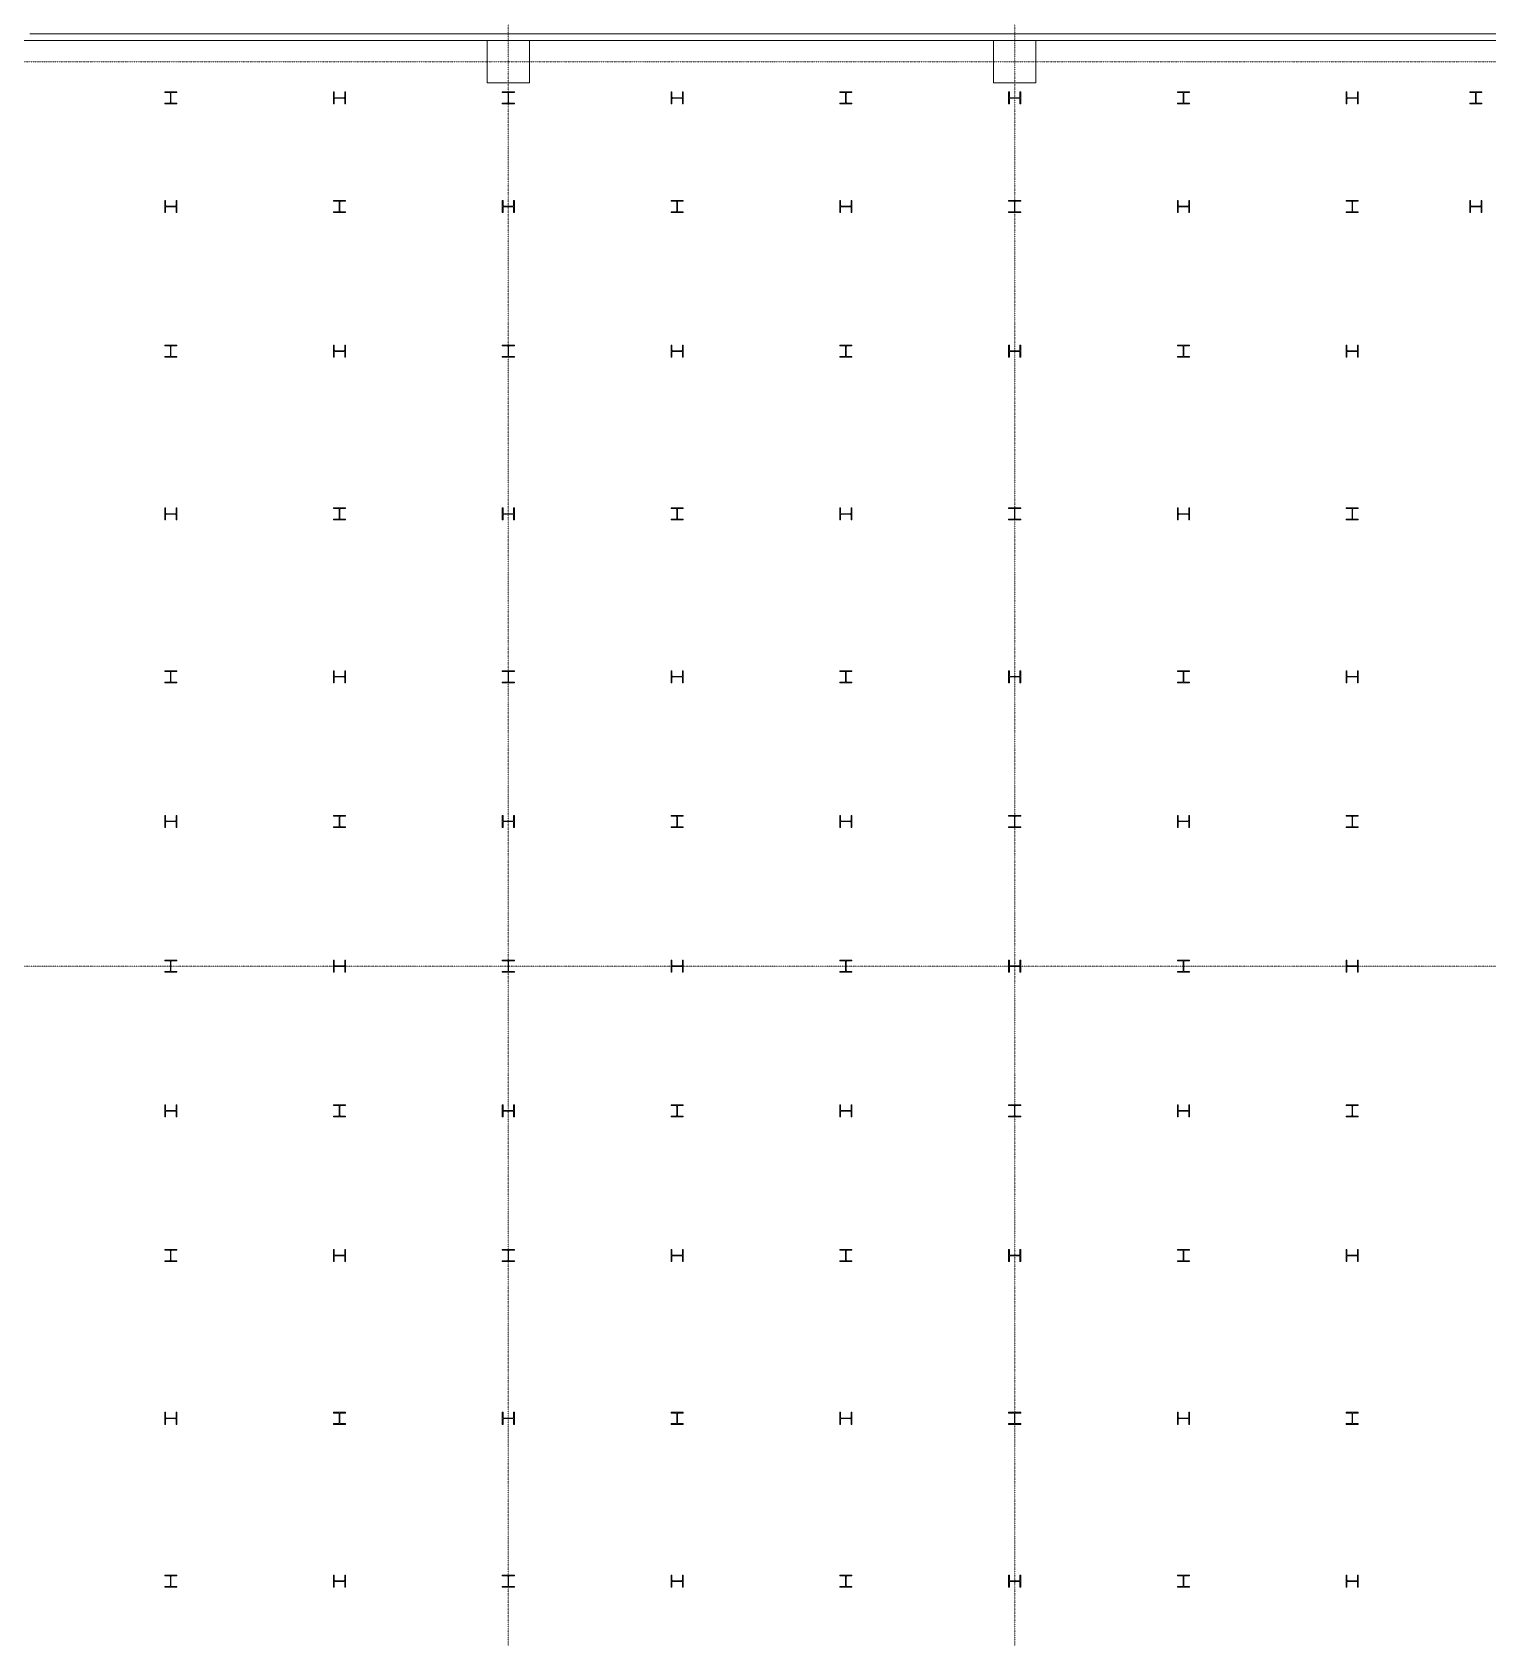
# Model space of a CAD drawing. Extents: x -32000 to 290600, y -111057 to 131250.
# Drawn here: x 151700 to 175850, y 63858 to 90491 of the extents above; entities that cross this region are included whole.
import ezdxf

# ---------------------------------------------------------------- set-up
doc = ezdxf.new("R2010")
doc.units = 0
doc.header["$LTSCALE"] = 5
doc.linetypes.add('H12PL2$0$JJP_三點線', pattern=[0.9, 0.3, -0.15, 0, -0.15, 0, -0.15, 0, -0.15])
for name, color, linetype in [('H12PL2$0$A-WALL-EX', 252, 'Continuous'), ('H12PL2$0$S-COL', 252, 'Continuous'), ('H12PL2$0$S-GRID', 252, 'Continuous')]:
    doc.layers.add(name, color=color, linetype=linetype)

# ---------------------------------------------------------------- blocks, each defined once
blk = doc.blocks.new('H12PL2')
at = {"layer": 'H12PL2$0$A-WALL-EX', "lineweight": 0}
for p, q in [((151665, 90465), (151700, 90465)), ((151700, 90465), (237400, 90465))]:
    blk.add_line(p, q, dxfattribs=at)
at = {"layer": 'H12PL2$0$A-WALL-EX', "lineweight": 0, "flags": 128}
blk.add_lwpolyline([(151550, 90350), (237400, 90350)], dxfattribs=at)
at = {"layer": 'H12PL2$0$S-COL', "lineweight": 0, "flags": 128}
for points in [[(159250, 90350), (159250, 89650), (159950, 89650), (159950, 90350)], [(167650, 90350), (167650, 89650), (168350, 89650), (168350, 90350)]]:
    blk.add_lwpolyline(points, dxfattribs=at)
for points in [[(153900, 89300), (153900, 89312), (153983, 89312, 0.41421356), (153996, 89325), (153996, 89475, 0.41421356), (153983, 89488), (153900, 89488), (153900, 89500), (154100, 89500), (154100, 89488), (154017, 89488, 0.41421356), (154004, 89475), (154004, 89325, 0.41421356), (154017, 89312), (154100, 89312), (154100, 89300)], [(156700, 89500), (156712, 89500), (156712, 89417, 0.41421356), (156725, 89404), (156875, 89404, 0.41421356), (156888, 89417), (156888, 89500), (156900, 89500), (156900, 89300), (156888, 89300), (156888, 89383, 0.41421356), (156875, 89396), (156725, 89396, 0.41421356), (156712, 89383), (156712, 89300), (156700, 89300)], [(159500, 89300), (159500, 89312), (159583, 89312, 0.41421356), (159596, 89325), (159596, 89475, 0.41421356), (159583, 89488), (159500, 89488), (159500, 89500), (159700, 89500), (159700, 89488), (159617, 89488, 0.41421356), (159604, 89475), (159604, 89325, 0.41421356), (159617, 89312), (159700, 89312), (159700, 89300)], [(162300, 89500), (162312, 89500), (162312, 89417, 0.41421356), (162325, 89404), (162475, 89404, 0.41421356), (162488, 89417), (162488, 89500), (162500, 89500), (162500, 89300), (162488, 89300), (162488, 89383, 0.41421356), (162475, 89396), (162325, 89396, 0.41421356), (162312, 89383), (162312, 89300), (162300, 89300)], [(165100, 89300), (165100, 89312), (165183, 89312, 0.41421356), (165196, 89325), (165196, 89475, 0.41421356), (165183, 89488), (165100, 89488), (165100, 89500), (165300, 89500), (165300, 89488), (165217, 89488, 0.41421356), (165204, 89475), (165204, 89325, 0.41421356), (165217, 89312), (165300, 89312), (165300, 89300)], [(167900, 89500), (167912, 89500), (167912, 89417, 0.41421356), (167925, 89404), (168075, 89404, 0.41421356), (168088, 89417), (168088, 89500), (168100, 89500), (168100, 89300), (168088, 89300), (168088, 89383, 0.41421356), (168075, 89396), (167925, 89396, 0.41421356), (167912, 89383), (167912, 89300), (167900, 89300)], [(170700, 89300), (170700, 89312), (170783, 89312, 0.41421356), (170796, 89325), (170796, 89475, 0.41421356), (170783, 89488), (170700, 89488), (170700, 89500), (170900, 89500), (170900, 89488), (170817, 89488, 0.41421356), (170804, 89475), (170804, 89325, 0.41421356), (170817, 89312), (170900, 89312), (170900, 89300)], [(173500, 89500), (173512, 89500), (173512, 89417, 0.41421356), (173525, 89404), (173675, 89404, 0.41421356), (173688, 89417), (173688, 89500), (173700, 89500), (173700, 89300), (173688, 89300), (173688, 89383, 0.41421356), (173675, 89396), (173525, 89396, 0.41421356), (173512, 89383), (173512, 89300), (173500, 89300)], [(175550, 89300), (175550, 89312), (175633, 89312, 0.41421356), (175646, 89325), (175646, 89475, 0.41421356), (175633, 89488), (175550, 89488), (175550, 89500), (175750, 89500), (175750, 89488), (175667, 89488, 0.41421356), (175654, 89475), (175654, 89325, 0.41421356), (175667, 89312), (175750, 89312), (175750, 89300)], [(153900, 87700), (153912, 87700), (153912, 87617, 0.41421356), (153925, 87604), (154075, 87604, 0.41421356), (154088, 87617), (154088, 87700), (154100, 87700), (154100, 87500), (154088, 87500), (154088, 87583, 0.41421356), (154075, 87596), (153925, 87596, 0.41421356), (153912, 87583), (153912, 87500), (153900, 87500)], [(156700, 87500), (156700, 87512), (156783, 87512, 0.41421356), (156796, 87525), (156796, 87675, 0.41421356), (156783, 87688), (156700, 87688), (156700, 87700), (156900, 87700), (156900, 87688), (156817, 87688, 0.41421356), (156804, 87675), (156804, 87525, 0.41421356), (156817, 87512), (156900, 87512), (156900, 87500)], [(159500, 87700), (159512, 87700), (159512, 87617, 0.41421356), (159525, 87604), (159675, 87604, 0.41421356), (159688, 87617), (159688, 87700), (159700, 87700), (159700, 87500), (159688, 87500), (159688, 87583, 0.41421356), (159675, 87596), (159525, 87596, 0.41421356), (159512, 87583), (159512, 87500), (159500, 87500)], [(162300, 87500), (162300, 87512), (162383, 87512, 0.41421356), (162396, 87525), (162396, 87675, 0.41421356), (162383, 87688), (162300, 87688), (162300, 87700), (162500, 87700), (162500, 87688), (162417, 87688, 0.41421356), (162404, 87675), (162404, 87525, 0.41421356), (162417, 87512), (162500, 87512), (162500, 87500)], [(165100, 87700), (165112, 87700), (165112, 87617, 0.41421356), (165125, 87604), (165275, 87604, 0.41421356), (165288, 87617), (165288, 87700), (165300, 87700), (165300, 87500), (165288, 87500), (165288, 87583, 0.41421356), (165275, 87596), (165125, 87596, 0.41421356), (165112, 87583), (165112, 87500), (165100, 87500)], [(167900, 87500), (167900, 87512), (167983, 87512, 0.41421356), (167996, 87525), (167996, 87675, 0.41421356), (167983, 87688), (167900, 87688), (167900, 87700), (168100, 87700), (168100, 87688), (168017, 87688, 0.41421356), (168004, 87675), (168004, 87525, 0.41421356), (168017, 87512), (168100, 87512), (168100, 87500)], [(170700, 87700), (170712, 87700), (170712, 87617, 0.41421356), (170725, 87604), (170875, 87604, 0.41421356), (170888, 87617), (170888, 87700), (170900, 87700), (170900, 87500), (170888, 87500), (170888, 87583, 0.41421356), (170875, 87596), (170725, 87596, 0.41421356), (170712, 87583), (170712, 87500), (170700, 87500)], [(173500, 87500), (173500, 87512), (173583, 87512, 0.41421356), (173596, 87525), (173596, 87675, 0.41421356), (173583, 87688), (173500, 87688), (173500, 87700), (173700, 87700), (173700, 87688), (173617, 87688, 0.41421356), (173604, 87675), (173604, 87525, 0.41421356), (173617, 87512), (173700, 87512), (173700, 87500)], [(175550, 87700), (175562, 87700), (175562, 87617, 0.41421356), (175575, 87604), (175725, 87604, 0.41421356), (175738, 87617), (175738, 87700), (175750, 87700), (175750, 87500), (175738, 87500), (175738, 87583, 0.41421356), (175725, 87596), (175575, 87596, 0.41421356), (175562, 87583), (175562, 87500), (175550, 87500)], [(153900, 85100), (153900, 85112), (153983, 85112, 0.41421356), (153996, 85125), (153996, 85275, 0.41421356), (153983, 85288), (153900, 85288), (153900, 85300), (154100, 85300), (154100, 85288), (154017, 85288, 0.41421356), (154004, 85275), (154004, 85125, 0.41421356), (154017, 85112), (154100, 85112), (154100, 85100)], [(156700, 85300), (156712, 85300), (156712, 85217, 0.41421356), (156725, 85204), (156875, 85204, 0.41421356), (156888, 85217), (156888, 85300), (156900, 85300), (156900, 85100), (156888, 85100), (156888, 85183, 0.41421356), (156875, 85196), (156725, 85196, 0.41421356), (156712, 85183), (156712, 85100), (156700, 85100)], [(159500, 85100), (159500, 85112), (159583, 85112, 0.41421356), (159596, 85125), (159596, 85275, 0.41421356), (159583, 85288), (159500, 85288), (159500, 85300), (159700, 85300), (159700, 85288), (159617, 85288, 0.41421356), (159604, 85275), (159604, 85125, 0.41421356), (159617, 85112), (159700, 85112), (159700, 85100)], [(162300, 85300), (162312, 85300), (162312, 85217, 0.41421356), (162325, 85204), (162475, 85204, 0.41421356), (162488, 85217), (162488, 85300), (162500, 85300), (162500, 85100), (162488, 85100), (162488, 85183, 0.41421356), (162475, 85196), (162325, 85196, 0.41421356), (162312, 85183), (162312, 85100), (162300, 85100)], [(165100, 85100), (165100, 85112), (165183, 85112, 0.41421356), (165196, 85125), (165196, 85275, 0.41421356), (165183, 85288), (165100, 85288), (165100, 85300), (165300, 85300), (165300, 85288), (165217, 85288, 0.41421356), (165204, 85275), (165204, 85125, 0.41421356), (165217, 85112), (165300, 85112), (165300, 85100)], [(167900, 85300), (167912, 85300), (167912, 85217, 0.41421356), (167925, 85204), (168075, 85204, 0.41421356), (168088, 85217), (168088, 85300), (168100, 85300), (168100, 85100), (168088, 85100), (168088, 85183, 0.41421356), (168075, 85196), (167925, 85196, 0.41421356), (167912, 85183), (167912, 85100), (167900, 85100)], [(170700, 85100), (170700, 85112), (170783, 85112, 0.41421356), (170796, 85125), (170796, 85275, 0.41421356), (170783, 85288), (170700, 85288), (170700, 85300), (170900, 85300), (170900, 85288), (170817, 85288, 0.41421356), (170804, 85275), (170804, 85125, 0.41421356), (170817, 85112), (170900, 85112), (170900, 85100)], [(173500, 85300), (173512, 85300), (173512, 85217, 0.41421356), (173525, 85204), (173675, 85204, 0.41421356), (173688, 85217), (173688, 85300), (173700, 85300), (173700, 85100), (173688, 85100), (173688, 85183, 0.41421356), (173675, 85196), (173525, 85196, 0.41421356), (173512, 85183), (173512, 85100), (173500, 85100)], [(153900, 82600), (153912, 82600), (153912, 82517, 0.41421356), (153925, 82504), (154075, 82504, 0.41421356), (154088, 82517), (154088, 82600), (154100, 82600), (154100, 82400), (154088, 82400), (154088, 82483, 0.41421356), (154075, 82496), (153925, 82496, 0.41421356), (153912, 82483), (153912, 82400), (153900, 82400)], [(156700, 82400), (156700, 82412), (156783, 82412, 0.41421356), (156796, 82425), (156796, 82575, 0.41421356), (156783, 82588), (156700, 82588), (156700, 82600), (156900, 82600), (156900, 82588), (156817, 82588, 0.41421356), (156804, 82575), (156804, 82425, 0.41421356), (156817, 82412), (156900, 82412), (156900, 82400)], [(159500, 82600), (159512, 82600), (159512, 82517, 0.41421356), (159525, 82504), (159675, 82504, 0.41421356), (159688, 82517), (159688, 82600), (159700, 82600), (159700, 82400), (159688, 82400), (159688, 82483, 0.41421356), (159675, 82496), (159525, 82496, 0.41421356), (159512, 82483), (159512, 82400), (159500, 82400)], [(162300, 82400), (162300, 82412), (162383, 82412, 0.41421356), (162396, 82425), (162396, 82575, 0.41421356), (162383, 82588), (162300, 82588), (162300, 82600), (162500, 82600), (162500, 82588), (162417, 82588, 0.41421356), (162404, 82575), (162404, 82425, 0.41421356), (162417, 82412), (162500, 82412), (162500, 82400)], [(165100, 82600), (165112, 82600), (165112, 82517, 0.41421356), (165125, 82504), (165275, 82504, 0.41421356), (165288, 82517), (165288, 82600), (165300, 82600), (165300, 82400), (165288, 82400), (165288, 82483, 0.41421356), (165275, 82496), (165125, 82496, 0.41421356), (165112, 82483), (165112, 82400), (165100, 82400)], [(167900, 82400), (167900, 82412), (167983, 82412, 0.41421356), (167996, 82425), (167996, 82575, 0.41421356), (167983, 82588), (167900, 82588), (167900, 82600), (168100, 82600), (168100, 82588), (168017, 82588, 0.41421356), (168004, 82575), (168004, 82425, 0.41421356), (168017, 82412), (168100, 82412), (168100, 82400)], [(170700, 82600), (170712, 82600), (170712, 82517, 0.41421356), (170725, 82504), (170875, 82504, 0.41421356), (170888, 82517), (170888, 82600), (170900, 82600), (170900, 82400), (170888, 82400), (170888, 82483, 0.41421356), (170875, 82496), (170725, 82496, 0.41421356), (170712, 82483), (170712, 82400), (170700, 82400)], [(173500, 82400), (173500, 82412), (173583, 82412, 0.41421356), (173596, 82425), (173596, 82575, 0.41421356), (173583, 82588), (173500, 82588), (173500, 82600), (173700, 82600), (173700, 82588), (173617, 82588, 0.41421356), (173604, 82575), (173604, 82425, 0.41421356), (173617, 82412), (173700, 82412), (173700, 82400)], [(153900, 79700), (153900, 79712), (153983, 79712, 0.41421356), (153996, 79725), (153996, 79875, 0.41421356), (153983, 79888), (153900, 79888), (153900, 79900), (154100, 79900), (154100, 79888), (154017, 79888, 0.41421356), (154004, 79875), (154004, 79725, 0.41421356), (154017, 79712), (154100, 79712), (154100, 79700)], [(156700, 79900), (156712, 79900), (156712, 79817, 0.41421356), (156725, 79804), (156875, 79804, 0.41421356), (156888, 79817), (156888, 79900), (156900, 79900), (156900, 79700), (156888, 79700), (156888, 79783, 0.41421356), (156875, 79796), (156725, 79796, 0.41421356), (156712, 79783), (156712, 79700), (156700, 79700)], [(159500, 79700), (159500, 79712), (159583, 79712, 0.41421356), (159596, 79725), (159596, 79875, 0.41421356), (159583, 79888), (159500, 79888), (159500, 79900), (159700, 79900), (159700, 79888), (159617, 79888, 0.41421356), (159604, 79875), (159604, 79725, 0.41421356), (159617, 79712), (159700, 79712), (159700, 79700)], [(162300, 79900), (162312, 79900), (162312, 79817, 0.41421356), (162325, 79804), (162475, 79804, 0.41421356), (162488, 79817), (162488, 79900), (162500, 79900), (162500, 79700), (162488, 79700), (162488, 79783, 0.41421356), (162475, 79796), (162325, 79796, 0.41421356), (162312, 79783), (162312, 79700), (162300, 79700)], [(165100, 79700), (165100, 79712), (165183, 79712, 0.41421356), (165196, 79725), (165196, 79875, 0.41421356), (165183, 79888), (165100, 79888), (165100, 79900), (165300, 79900), (165300, 79888), (165217, 79888, 0.41421356), (165204, 79875), (165204, 79725, 0.41421356), (165217, 79712), (165300, 79712), (165300, 79700)], [(167900, 79900), (167912, 79900), (167912, 79817, 0.41421356), (167925, 79804), (168075, 79804, 0.41421356), (168088, 79817), (168088, 79900), (168100, 79900), (168100, 79700), (168088, 79700), (168088, 79783, 0.41421356), (168075, 79796), (167925, 79796, 0.41421356), (167912, 79783), (167912, 79700), (167900, 79700)], [(170700, 79700), (170700, 79712), (170783, 79712, 0.41421356), (170796, 79725), (170796, 79875, 0.41421356), (170783, 79888), (170700, 79888), (170700, 79900), (170900, 79900), (170900, 79888), (170817, 79888, 0.41421356), (170804, 79875), (170804, 79725, 0.41421356), (170817, 79712), (170900, 79712), (170900, 79700)], [(173500, 79900), (173512, 79900), (173512, 79817, 0.41421356), (173525, 79804), (173675, 79804, 0.41421356), (173688, 79817), (173688, 79900), (173700, 79900), (173700, 79700), (173688, 79700), (173688, 79783, 0.41421356), (173675, 79796), (173525, 79796, 0.41421356), (173512, 79783), (173512, 79700), (173500, 79700)], [(153900, 77500), (153912, 77500), (153912, 77417, 0.41421356), (153925, 77404), (154075, 77404, 0.41421356), (154088, 77417), (154088, 77500), (154100, 77500), (154100, 77300), (154088, 77300), (154088, 77383, 0.41421356), (154075, 77396), (153925, 77396, 0.41421356), (153912, 77383), (153912, 77300), (153900, 77300)], [(156700, 77300), (156700, 77312), (156783, 77312, 0.41421356), (156796, 77325), (156796, 77475, 0.41421356), (156783, 77488), (156700, 77488), (156700, 77500), (156900, 77500), (156900, 77488), (156817, 77488, 0.41421356), (156804, 77475), (156804, 77325, 0.41421356), (156817, 77312), (156900, 77312), (156900, 77300)], [(159500, 77500), (159512, 77500), (159512, 77417, 0.41421356), (159525, 77404), (159675, 77404, 0.41421356), (159688, 77417), (159688, 77500), (159700, 77500), (159700, 77300), (159688, 77300), (159688, 77383, 0.41421356), (159675, 77396), (159525, 77396, 0.41421356), (159512, 77383), (159512, 77300), (159500, 77300)], [(162300, 77300), (162300, 77312), (162383, 77312, 0.41421356), (162396, 77325), (162396, 77475, 0.41421356), (162383, 77488), (162300, 77488), (162300, 77500), (162500, 77500), (162500, 77488), (162417, 77488, 0.41421356), (162404, 77475), (162404, 77325, 0.41421356), (162417, 77312), (162500, 77312), (162500, 77300)], [(165100, 77500), (165112, 77500), (165112, 77417, 0.41421356), (165125, 77404), (165275, 77404, 0.41421356), (165288, 77417), (165288, 77500), (165300, 77500), (165300, 77300), (165288, 77300), (165288, 77383, 0.41421356), (165275, 77396), (165125, 77396, 0.41421356), (165112, 77383), (165112, 77300), (165100, 77300)], [(167900, 77300), (167900, 77312), (167983, 77312, 0.41421356), (167996, 77325), (167996, 77475, 0.41421356), (167983, 77488), (167900, 77488), (167900, 77500), (168100, 77500), (168100, 77488), (168017, 77488, 0.41421356), (168004, 77475), (168004, 77325, 0.41421356), (168017, 77312), (168100, 77312), (168100, 77300)], [(170700, 77500), (170712, 77500), (170712, 77417, 0.41421356), (170725, 77404), (170875, 77404, 0.41421356), (170888, 77417), (170888, 77500), (170900, 77500), (170900, 77300), (170888, 77300), (170888, 77383, 0.41421356), (170875, 77396), (170725, 77396, 0.41421356), (170712, 77383), (170712, 77300), (170700, 77300)], [(173500, 77300), (173500, 77312), (173583, 77312, 0.41421356), (173596, 77325), (173596, 77475, 0.41421356), (173583, 77488), (173500, 77488), (173500, 77500), (173700, 77500), (173700, 77488), (173617, 77488, 0.41421356), (173604, 77475), (173604, 77325, 0.41421356), (173617, 77312), (173700, 77312), (173700, 77300)], [(153900, 74900), (153900, 74912), (153983, 74912, 0.41421356), (153996, 74925), (153996, 75075, 0.41421356), (153983, 75088), (153900, 75088), (153900, 75100), (154100, 75100), (154100, 75088), (154017, 75088, 0.41421356), (154004, 75075), (154004, 74925, 0.41421356), (154017, 74912), (154100, 74912), (154100, 74900)], [(156700, 75100), (156712, 75100), (156712, 75017, 0.41421356), (156725, 75004), (156875, 75004, 0.41421356), (156888, 75017), (156888, 75100), (156900, 75100), (156900, 74900), (156888, 74900), (156888, 74983, 0.41421356), (156875, 74996), (156725, 74996, 0.41421356), (156712, 74983), (156712, 74900), (156700, 74900)], [(159500, 74900), (159500, 74912), (159583, 74912, 0.41421356), (159596, 74925), (159596, 75075, 0.41421356), (159583, 75088), (159500, 75088), (159500, 75100), (159700, 75100), (159700, 75088), (159617, 75088, 0.41421356), (159604, 75075), (159604, 74925, 0.41421356), (159617, 74912), (159700, 74912), (159700, 74900)], [(162300, 75100), (162312, 75100), (162312, 75017, 0.41421356), (162325, 75004), (162475, 75004, 0.41421356), (162488, 75017), (162488, 75100), (162500, 75100), (162500, 74900), (162488, 74900), (162488, 74983, 0.41421356), (162475, 74996), (162325, 74996, 0.41421356), (162312, 74983), (162312, 74900), (162300, 74900)], [(165100, 74900), (165100, 74912), (165183, 74912, 0.41421356), (165196, 74925), (165196, 75075, 0.41421356), (165183, 75088), (165100, 75088), (165100, 75100), (165300, 75100), (165300, 75088), (165217, 75088, 0.41421356), (165204, 75075), (165204, 74925, 0.41421356), (165217, 74912), (165300, 74912), (165300, 74900)], [(167900, 75100), (167912, 75100), (167912, 75017, 0.41421356), (167925, 75004), (168075, 75004, 0.41421356), (168088, 75017), (168088, 75100), (168100, 75100), (168100, 74900), (168088, 74900), (168088, 74983, 0.41421356), (168075, 74996), (167925, 74996, 0.41421356), (167912, 74983), (167912, 74900), (167900, 74900)], [(170700, 74900), (170700, 74912), (170783, 74912, 0.41421356), (170796, 74925), (170796, 75075, 0.41421356), (170783, 75088), (170700, 75088), (170700, 75100), (170900, 75100), (170900, 75088), (170817, 75088, 0.41421356), (170804, 75075), (170804, 74925, 0.41421356), (170817, 74912), (170900, 74912), (170900, 74900)], [(173500, 75100), (173512, 75100), (173512, 75017, 0.41421356), (173525, 75004), (173675, 75004, 0.41421356), (173688, 75017), (173688, 75100), (173700, 75100), (173700, 74900), (173688, 74900), (173688, 74983, 0.41421356), (173675, 74996), (173525, 74996, 0.41421356), (173512, 74983), (173512, 74900), (173500, 74900)], [(153900, 72700), (153912, 72700), (153912, 72617, 0.41421356), (153925, 72604), (154075, 72604, 0.41421356), (154088, 72617), (154088, 72700), (154100, 72700), (154100, 72500), (154088, 72500), (154088, 72583, 0.41421356), (154075, 72596), (153925, 72596, 0.41421356), (153912, 72583), (153912, 72500), (153900, 72500)], [(156700, 72500), (156700, 72512), (156783, 72512, 0.41421356), (156796, 72525), (156796, 72675, 0.41421356), (156783, 72688), (156700, 72688), (156700, 72700), (156900, 72700), (156900, 72688), (156817, 72688, 0.41421356), (156804, 72675), (156804, 72525, 0.41421356), (156817, 72512), (156900, 72512), (156900, 72500)], [(159500, 72700), (159512, 72700), (159512, 72617, 0.41421356), (159525, 72604), (159675, 72604, 0.41421356), (159688, 72617), (159688, 72700), (159700, 72700), (159700, 72500), (159688, 72500), (159688, 72583, 0.41421356), (159675, 72596), (159525, 72596, 0.41421356), (159512, 72583), (159512, 72500), (159500, 72500)], [(162300, 72500), (162300, 72512), (162383, 72512, 0.41421356), (162396, 72525), (162396, 72675, 0.41421356), (162383, 72688), (162300, 72688), (162300, 72700), (162500, 72700), (162500, 72688), (162417, 72688, 0.41421356), (162404, 72675), (162404, 72525, 0.41421356), (162417, 72512), (162500, 72512), (162500, 72500)], [(165100, 72700), (165112, 72700), (165112, 72617, 0.41421356), (165125, 72604), (165275, 72604, 0.41421356), (165288, 72617), (165288, 72700), (165300, 72700), (165300, 72500), (165288, 72500), (165288, 72583, 0.41421356), (165275, 72596), (165125, 72596, 0.41421356), (165112, 72583), (165112, 72500), (165100, 72500)], [(167900, 72500), (167900, 72512), (167983, 72512, 0.41421356), (167996, 72525), (167996, 72675, 0.41421356), (167983, 72688), (167900, 72688), (167900, 72700), (168100, 72700), (168100, 72688), (168017, 72688, 0.41421356), (168004, 72675), (168004, 72525, 0.41421356), (168017, 72512), (168100, 72512), (168100, 72500)], [(170700, 72700), (170712, 72700), (170712, 72617, 0.41421356), (170725, 72604), (170875, 72604, 0.41421356), (170888, 72617), (170888, 72700), (170900, 72700), (170900, 72500), (170888, 72500), (170888, 72583, 0.41421356), (170875, 72596), (170725, 72596, 0.41421356), (170712, 72583), (170712, 72500), (170700, 72500)], [(173500, 72500), (173500, 72512), (173583, 72512, 0.41421356), (173596, 72525), (173596, 72675, 0.41421356), (173583, 72688), (173500, 72688), (173500, 72700), (173700, 72700), (173700, 72688), (173617, 72688, 0.41421356), (173604, 72675), (173604, 72525, 0.41421356), (173617, 72512), (173700, 72512), (173700, 72500)], [(153900, 70100), (153900, 70112), (153983, 70112, 0.41421356), (153996, 70125), (153996, 70275, 0.41421356), (153983, 70288), (153900, 70288), (153900, 70300), (154100, 70300), (154100, 70288), (154017, 70288, 0.41421356), (154004, 70275), (154004, 70125, 0.41421356), (154017, 70112), (154100, 70112), (154100, 70100)], [(156700, 70300), (156712, 70300), (156712, 70217, 0.41421356), (156725, 70204), (156875, 70204, 0.41421356), (156888, 70217), (156888, 70300), (156900, 70300), (156900, 70100), (156888, 70100), (156888, 70183, 0.41421356), (156875, 70196), (156725, 70196, 0.41421356), (156712, 70183), (156712, 70100), (156700, 70100)], [(159500, 70100), (159500, 70112), (159583, 70112, 0.41421356), (159596, 70125), (159596, 70275, 0.41421356), (159583, 70288), (159500, 70288), (159500, 70300), (159700, 70300), (159700, 70288), (159617, 70288, 0.41421356), (159604, 70275), (159604, 70125, 0.41421356), (159617, 70112), (159700, 70112), (159700, 70100)], [(162300, 70300), (162312, 70300), (162312, 70217, 0.41421356), (162325, 70204), (162475, 70204, 0.41421356), (162488, 70217), (162488, 70300), (162500, 70300), (162500, 70100), (162488, 70100), (162488, 70183, 0.41421356), (162475, 70196), (162325, 70196, 0.41421356), (162312, 70183), (162312, 70100), (162300, 70100)], [(165100, 70100), (165100, 70112), (165183, 70112, 0.41421356), (165196, 70125), (165196, 70275, 0.41421356), (165183, 70288), (165100, 70288), (165100, 70300), (165300, 70300), (165300, 70288), (165217, 70288, 0.41421356), (165204, 70275), (165204, 70125, 0.41421356), (165217, 70112), (165300, 70112), (165300, 70100)], [(167900, 70300), (167912, 70300), (167912, 70217, 0.41421356), (167925, 70204), (168075, 70204, 0.41421356), (168088, 70217), (168088, 70300), (168100, 70300), (168100, 70100), (168088, 70100), (168088, 70183, 0.41421356), (168075, 70196), (167925, 70196, 0.41421356), (167912, 70183), (167912, 70100), (167900, 70100)], [(170700, 70100), (170700, 70112), (170783, 70112, 0.41421356), (170796, 70125), (170796, 70275, 0.41421356), (170783, 70288), (170700, 70288), (170700, 70300), (170900, 70300), (170900, 70288), (170817, 70288, 0.41421356), (170804, 70275), (170804, 70125, 0.41421356), (170817, 70112), (170900, 70112), (170900, 70100)], [(173500, 70300), (173512, 70300), (173512, 70217, 0.41421356), (173525, 70204), (173675, 70204, 0.41421356), (173688, 70217), (173688, 70300), (173700, 70300), (173700, 70100), (173688, 70100), (173688, 70183, 0.41421356), (173675, 70196), (173525, 70196, 0.41421356), (173512, 70183), (173512, 70100), (173500, 70100)], [(153900, 67600), (153912, 67600), (153912, 67517, 0.41421356), (153925, 67504), (154075, 67504, 0.41421356), (154088, 67517), (154088, 67600), (154100, 67600), (154100, 67400), (154088, 67400), (154088, 67483, 0.41421356), (154075, 67496), (153925, 67496, 0.41421356), (153912, 67483), (153912, 67400), (153900, 67400)], [(156700, 67400), (156700, 67412), (156783, 67412, 0.41421356), (156796, 67425), (156796, 67575, 0.41421356), (156783, 67588), (156700, 67588), (156700, 67600), (156900, 67600), (156900, 67588), (156817, 67588, 0.41421356), (156804, 67575), (156804, 67425, 0.41421356), (156817, 67412), (156900, 67412), (156900, 67400)], [(159500, 67600), (159512, 67600), (159512, 67517, 0.41421356), (159525, 67504), (159675, 67504, 0.41421356), (159688, 67517), (159688, 67600), (159700, 67600), (159700, 67400), (159688, 67400), (159688, 67483, 0.41421356), (159675, 67496), (159525, 67496, 0.41421356), (159512, 67483), (159512, 67400), (159500, 67400)], [(162300, 67400), (162300, 67412), (162383, 67412, 0.41421356), (162396, 67425), (162396, 67575, 0.41421356), (162383, 67588), (162300, 67588), (162300, 67600), (162500, 67600), (162500, 67588), (162417, 67588, 0.41421356), (162404, 67575), (162404, 67425, 0.41421356), (162417, 67412), (162500, 67412), (162500, 67400)], [(165100, 67600), (165112, 67600), (165112, 67517, 0.41421356), (165125, 67504), (165275, 67504, 0.41421356), (165288, 67517), (165288, 67600), (165300, 67600), (165300, 67400), (165288, 67400), (165288, 67483, 0.41421356), (165275, 67496), (165125, 67496, 0.41421356), (165112, 67483), (165112, 67400), (165100, 67400)], [(167900, 67400), (167900, 67412), (167983, 67412, 0.41421356), (167996, 67425), (167996, 67575, 0.41421356), (167983, 67588), (167900, 67588), (167900, 67600), (168100, 67600), (168100, 67588), (168017, 67588, 0.41421356), (168004, 67575), (168004, 67425, 0.41421356), (168017, 67412), (168100, 67412), (168100, 67400)], [(170700, 67600), (170712, 67600), (170712, 67517, 0.41421356), (170725, 67504), (170875, 67504, 0.41421356), (170888, 67517), (170888, 67600), (170900, 67600), (170900, 67400), (170888, 67400), (170888, 67483, 0.41421356), (170875, 67496), (170725, 67496, 0.41421356), (170712, 67483), (170712, 67400), (170700, 67400)], [(173500, 67400), (173500, 67412), (173583, 67412, 0.41421356), (173596, 67425), (173596, 67575, 0.41421356), (173583, 67588), (173500, 67588), (173500, 67600), (173700, 67600), (173700, 67588), (173617, 67588, 0.41421356), (173604, 67575), (173604, 67425, 0.41421356), (173617, 67412), (173700, 67412), (173700, 67400)], [(153900, 64700), (153900, 64712), (153983, 64712, 0.41421356), (153996, 64725), (153996, 64875, 0.41421356), (153983, 64888), (153900, 64888), (153900, 64900), (154100, 64900), (154100, 64888), (154017, 64888, 0.41421356), (154004, 64875), (154004, 64725, 0.41421356), (154017, 64712), (154100, 64712), (154100, 64700)], [(156700, 64900), (156712, 64900), (156712, 64817, 0.41421356), (156725, 64804), (156875, 64804, 0.41421356), (156888, 64817), (156888, 64900), (156900, 64900), (156900, 64700), (156888, 64700), (156888, 64783, 0.41421356), (156875, 64796), (156725, 64796, 0.41421356), (156712, 64783), (156712, 64700), (156700, 64700)], [(159500, 64700), (159500, 64712), (159583, 64712, 0.41421356), (159596, 64725), (159596, 64875, 0.41421356), (159583, 64888), (159500, 64888), (159500, 64900), (159700, 64900), (159700, 64888), (159617, 64888, 0.41421356), (159604, 64875), (159604, 64725, 0.41421356), (159617, 64712), (159700, 64712), (159700, 64700)], [(162300, 64900), (162312, 64900), (162312, 64817, 0.41421356), (162325, 64804), (162475, 64804, 0.41421356), (162488, 64817), (162488, 64900), (162500, 64900), (162500, 64700), (162488, 64700), (162488, 64783, 0.41421356), (162475, 64796), (162325, 64796, 0.41421356), (162312, 64783), (162312, 64700), (162300, 64700)], [(165100, 64700), (165100, 64712), (165183, 64712, 0.41421356), (165196, 64725), (165196, 64875, 0.41421356), (165183, 64888), (165100, 64888), (165100, 64900), (165300, 64900), (165300, 64888), (165217, 64888, 0.41421356), (165204, 64875), (165204, 64725, 0.41421356), (165217, 64712), (165300, 64712), (165300, 64700)], [(167900, 64900), (167912, 64900), (167912, 64817, 0.41421356), (167925, 64804), (168075, 64804, 0.41421356), (168088, 64817), (168088, 64900), (168100, 64900), (168100, 64700), (168088, 64700), (168088, 64783, 0.41421356), (168075, 64796), (167925, 64796, 0.41421356), (167912, 64783), (167912, 64700), (167900, 64700)], [(170700, 64700), (170700, 64712), (170783, 64712, 0.41421356), (170796, 64725), (170796, 64875, 0.41421356), (170783, 64888), (170700, 64888), (170700, 64900), (170900, 64900), (170900, 64888), (170817, 64888, 0.41421356), (170804, 64875), (170804, 64725, 0.41421356), (170817, 64712), (170900, 64712), (170900, 64700)], [(173500, 64900), (173512, 64900), (173512, 64817, 0.41421356), (173525, 64804), (173675, 64804, 0.41421356), (173688, 64817), (173688, 64900), (173700, 64900), (173700, 64700), (173688, 64700), (173688, 64783, 0.41421356), (173675, 64796), (173525, 64796, 0.41421356), (173512, 64783), (173512, 64700), (173500, 64700)]]:
    blk.add_lwpolyline(points, format="xyb", close=True, dxfattribs=at)
at = {"layer": 'H12PL2$0$S-GRID', "linetype": 'H12PL2$0$JJP_三點線', "lineweight": 0}
for p, q in [((159600, 128250), (159600, -28000)), ((168000, 128250), (168000, -28000)), ((-29000, 90000), (289600, 90000)), ((-29000, 75000), (289600, 75000))]:
    blk.add_line(p, q, dxfattribs=at)

msp = doc.modelspace()

# ---------------------------------------------------------------- block references
msp.add_blockref('H12PL2', (0, 0))

doc.saveas('drawing.dxf')
